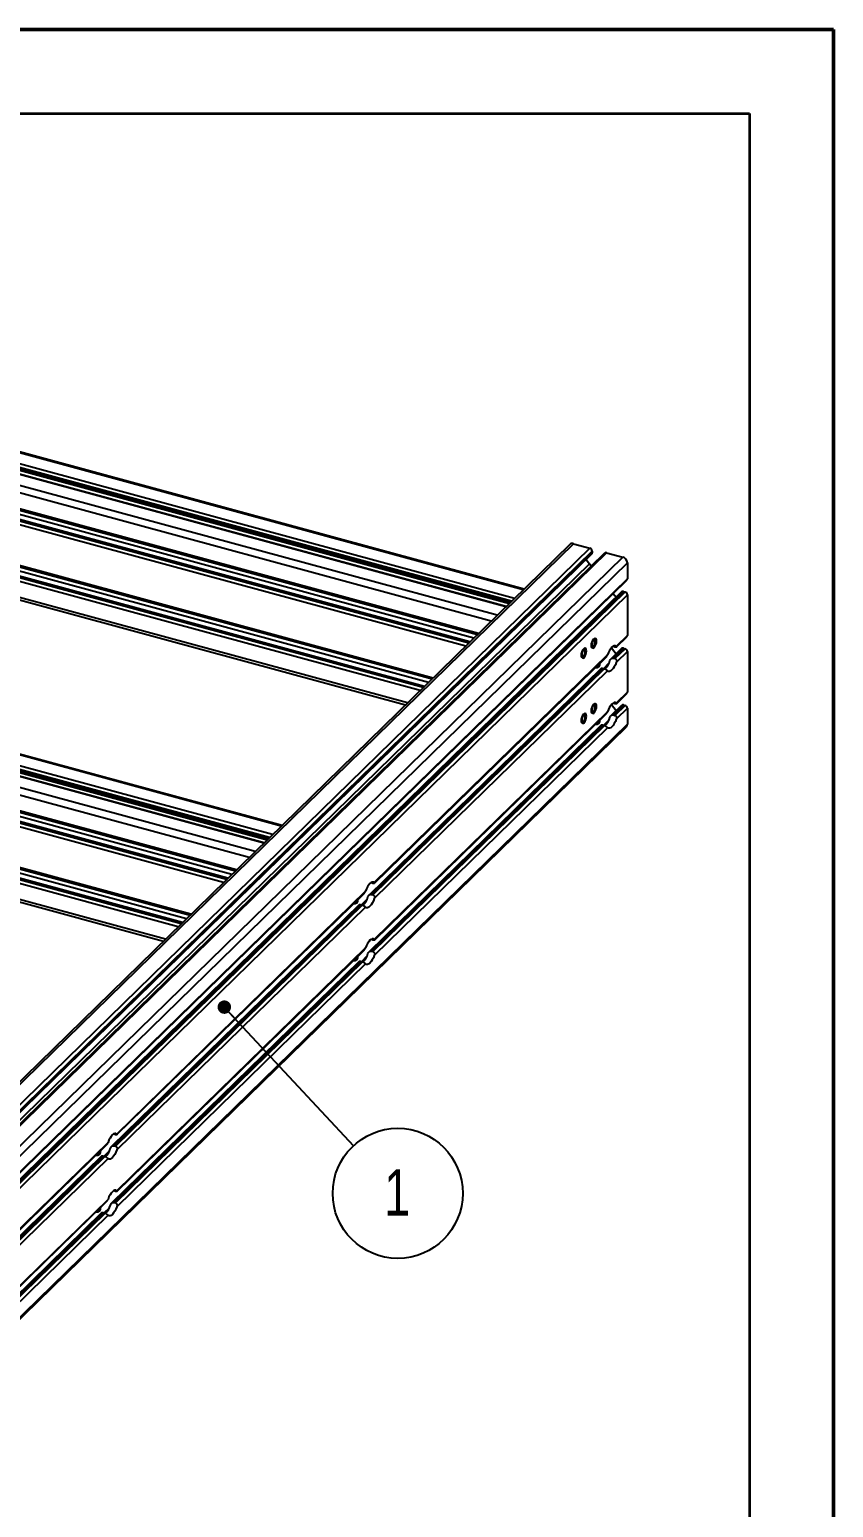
# Model space of a CAD drawing. Header units: millimetres. Extents: x 0 to 279, y 0 to 216.
# Drawn here: x 218.7 to 279.4, y 104.3 to 215.9 of the extents above; entities that cross this region are included whole.
import ezdxf

# ---------------------------------------------------------------- set-up
doc = ezdxf.new("R2010")
doc.units = ezdxf.units.MM
doc.layers.add('DIM', color=1, linetype='Continuous')
doc.layers.add('PAGE_BORDER', color=7, linetype='Continuous')
doc.styles.add('SLDTEXTSTYLE0', font='TXT', dxfattribs={"width": 0.75})
doc.dimstyles.new('SLDDIMSTYLE0', dxfattribs={"dimtxt": 0.18, "dimasz": 1.016, "dimexe": 0, "dimexo": 0.0625, "dimgap": 0, "dimtad": 0, "dimtih": 1, "dimtoh": 1, "dimdec": 0, "dimrnd": 1e-09, "dimzin": 0, "dimdsep": 46, "dimtxsty": 'Standard', "dimblk1": 'DOT', "dimblk2": 'DOT', "dimsah": 1, "dimcen": 0.09, "dimadec": 0, "dimazin": 0, "dimtfac": 1.016, "dimtdec": 0, "dimtofl": 0, "dimtmove": 0, "dimatfit": 3, "dimldrblk": 'DOT', "dimfxl": 0, "dimfrac": 2, "dimtolj": 1, "dimtzin": 0, "dimarcsym": 0})

# ---------------------------------------------------------------- blocks, each defined once
blk = doc.blocks.new('SW_NOTE_1')
at = {"layer": 'DIM', "color": 0}
blk.add_circle((3.35, -3.59), 4.91, dxfattribs=at)
at = {"layer": 'DIM', "color": 0, "insert": (3.31, -1.77), "char_height": 3.5, "attachment_point": 2, "style": 'SLDTEXTSTYLE0'}
blk.add_mtext('1', dxfattribs=at)
blk = doc.blocks.new('_DOT')
at = {"color": 0, "linetype": 'ByBlock', "lineweight": -2}
blk.add_line((-0.5, 0), (-1, 0), dxfattribs=at)
at = {"color": 0, "linetype": 'ByBlock', "const_width": 0.5}
blk.add_lwpolyline([(-0.25, 0, 1), (0.25, 0, 1)], format="xyb", close=True, dxfattribs=at)

msp = doc.modelspace()

# ---------------------------------------------------------------- linework, layer by layer
at = {"color": 7, "linetype": 'Continuous', "lineweight": 50}
for p in [(0, 215.9), (279.4, 0)]:
    msp.add_line(p, (279.4, 215.9), dxfattribs=at)
at = {"color": 8, "linetype": 'Continuous', "lineweight": 25}
for p, q in [((255.0931, 172.72923), (163.40875, 197.64707)), ((254.99195, 172.6305), (163.40875, 197.52086)), ((255.3195, 172.9502), (163.50034, 197.90469)), ((255.97288, 173.58792), (164.15371, 198.5424)), ((254.00926, 171.67136), (162.19009, 196.62584)), ((254.66263, 172.30908), (162.84346, 197.26356)), ((253.55213, 171.22519), (162.00516, 196.1057)), ((252.59042, 170.28653), (162.00516, 194.90566)), ((252.24974, 169.95402), (162.65154, 194.30489)), ((251.62355, 169.34284), (162.00516, 193.6992)), ((251.84995, 169.56382), (162.09675, 193.95681)), ((251.91867, 169.63089), (162.16547, 194.02389)), ((249.15573, 166.93417), (162.00516, 190.61983)), ((248.48398, 166.27853), (162.16547, 189.73805)), ((248.81505, 166.60166), (162.65154, 190.01906)), ((248.18886, 165.99048), (162.00516, 189.41336)), ((248.41526, 166.21145), (162.09675, 189.67098)), ((247.22715, 165.05182), (162.00516, 188.21333)), ((236.8142, 154.88846), (145.12985, 179.8063)), ((236.71305, 154.78973), (145.12985, 179.68009)), ((237.0406, 155.10943), (145.22143, 180.06392)), ((237.69397, 155.74715), (145.87481, 180.70163)), ((235.73035, 153.83059), (143.91119, 178.78508)), ((236.38373, 154.46831), (144.56456, 179.42279)), ((235.27323, 153.38442), (143.72626, 178.26493)), ((234.31151, 152.44576), (143.72626, 177.06489)), ((233.97084, 152.11325), (144.37264, 176.46412)), ((233.34465, 151.50207), (143.72626, 175.85843)), ((233.57105, 151.72305), (143.81785, 176.11604)), ((233.63977, 151.79012), (143.88657, 176.18312)), ((230.87682, 149.0934), (143.72626, 172.77906)), ((230.20508, 148.43776), (143.88657, 171.89728)), ((230.53615, 148.76089), (144.37264, 172.17829)), ((229.90996, 148.14971), (143.72626, 171.57259)), ((230.13636, 148.37068), (143.81785, 171.83021)), ((228.94825, 147.21105), (143.72626, 170.37256)), ((262.44113, 168.04903), (262.0213, 167.63926)), ((262.32332, 167.83606), (262.09953, 167.61763)), ((262.44113, 163.7632), (262.0213, 163.35343)), ((262.32332, 163.55022), (262.09953, 163.33179)), ((244.16223, 150.20826), (243.7424, 149.79849)), ((244.04441, 149.99529), (243.82062, 149.77686)), ((244.16223, 145.92243), (243.7424, 145.51266)), ((244.04441, 145.70945), (243.82062, 145.49102)), ((224.71659, 131.22872), (224.29676, 130.81895)), ((224.59877, 131.01574), (224.37498, 130.79732)), ((224.71659, 126.94288), (224.29676, 126.53311)), ((224.59877, 126.72991), (224.37498, 126.51148))]:
    msp.add_line(p, q, dxfattribs=at)
at = {"color": 7, "linetype": 'Continuous', "lineweight": 25}
for p, q in [((256.02975, 173.64343), (164.25763, 198.58513)), ((254.6908, 172.33657), (162.89493, 197.28472)), ((163.44887, 197.42087), (254.92056, 172.56082)), ((162.04528, 194.80568), (252.51902, 170.21685)), ((251.94684, 169.65838), (162.21694, 194.04505)), ((162.04528, 190.51984), (249.08434, 166.86449)), ((248.51215, 166.30602), (162.21694, 189.75921)), ((162.08617, 188.01144), (247.083, 164.91113)), ((237.75085, 155.80266), (145.97873, 180.74436)), ((236.4119, 154.4958), (144.61603, 179.44395)), ((145.16997, 179.5801), (236.64166, 154.72005)), ((143.76638, 176.96491), (234.24012, 152.37608)), ((259.48727, 177.01807), (201.15034, 120.07944)), ((259.76404, 177.07415), (201.42711, 120.13553)), ((261.00222, 176.73764), (202.6653, 119.79901)), ((261.17579, 176.52225), (202.83887, 119.58362)), ((261.17579, 176.39603), (202.83887, 119.4574)), ((262.10997, 176.37155), (203.77304, 119.43292)), ((262.24704, 176.39932), (203.91012, 119.4607)), ((259.76404, 177.07415), (261.00222, 176.73764)), ((261.17579, 176.52225), (261.17579, 176.39603)), ((262.24704, 176.39932), (263.48523, 176.06281)), ((233.66794, 151.81761), (143.93804, 176.20428)), ((260.97623, 175.55751), (202.6393, 118.61889)), ((202.80238, 119.36413), (261.1393, 176.30276)), ((263.48523, 176.06281), (205.1483, 119.12419)), ((263.83568, 175.62791), (205.49875, 118.68929)), ((260.71187, 175.88557), (260.97623, 175.55751)), ((263.83568, 175.62791), (263.83568, 174.42788)), ((205.46226, 117.39598), (263.79919, 174.33461)), ((263.83568, 174.42788), (205.49875, 117.48925)), ((263.3948, 173.44443), (205.05788, 116.5058)), ((263.53188, 173.4722), (205.19496, 116.53358)), ((263.66211, 173.43681), (205.32519, 116.49818)), ((263.83568, 173.22142), (205.49875, 116.28279)), ((262.77064, 173.33071), (262.99413, 173.05336)), ((263.53188, 173.4722), (263.66211, 173.43681)), ((263.83568, 173.22142), (263.83568, 170.14204)), ((143.76638, 172.67907), (230.80543, 149.02372)), ((230.23325, 148.46525), (143.93804, 171.91844)), ((143.80726, 170.17067), (228.8041, 147.07036)), ((263.83568, 170.14204), (263.0005, 169.32689)), ((263.0113, 169.27977), (263.79919, 170.04877)), ((262.33738, 168.67966), (244.7216, 151.48612)), ((244.73213, 151.43874), (262.2537, 168.54033)), ((263.3948, 169.15859), (262.60692, 168.38959)), ((262.63135, 169.21773), (262.99413, 168.76752)), ((262.8975, 169.27471), (262.76727, 169.31011)), ((263.53188, 169.18637), (262.76727, 168.44008)), ((263.66211, 169.15097), (262.8975, 168.40469)), ((263.83568, 168.93558), (263.0005, 168.12042)), ((263.53188, 169.18637), (263.66211, 169.15097)), ((263.83568, 168.93558), (263.83568, 165.85621)), ((261.84932, 167.65015), (244.32775, 150.54856)), ((261.96301, 167.6551), (244.48837, 150.59931)), ((262.09324, 167.61971), (244.6186, 150.56392)), ((262.33738, 167.47319), (244.7216, 150.27965)), ((262.09324, 167.61971), (261.96301, 167.6551)), ((262.76727, 168.44008), (262.8975, 168.40469)), ((263.83568, 165.85621), (263.0005, 165.04105)), ((263.0113, 164.99394), (263.79919, 165.76294)), ((262.33738, 164.39382), (244.7216, 147.20028)), ((244.73213, 147.15291), (262.2537, 164.2545)), ((263.3948, 164.87275), (262.60692, 164.10375)), ((262.63135, 164.93189), (262.99413, 164.48169)), ((262.8975, 164.98888), (262.76727, 165.02427)), ((263.53188, 164.90053), (262.76727, 164.15425)), ((262.76727, 164.15425), (262.8975, 164.11885)), ((263.66211, 164.86514), (262.8975, 164.11885)), ((263.83568, 164.64974), (263.0005, 163.83459)), ((263.53188, 164.90053), (263.66211, 164.86514)), ((263.83568, 164.64974), (263.83568, 163.44971)), ((205.42508, 106.32276), (263.762, 163.26139)), ((263.83568, 163.44971), (205.49875, 106.51108)), ((261.84932, 163.36431), (244.32775, 146.26272)), ((261.96301, 163.36927), (244.48837, 146.31348)), ((262.09324, 163.33387), (244.6186, 146.27808)), ((262.33738, 163.18736), (244.7216, 145.99382)), ((262.09324, 163.33387), (261.96301, 163.36927)), ((244.05847, 150.83889), (225.27596, 132.50658)), ((225.28649, 132.4592), (243.9748, 150.69957)), ((244.6186, 151.43395), (244.48837, 151.46934)), ((243.57042, 149.80938), (224.88211, 131.56902)), ((243.68411, 149.81433), (225.04273, 131.61977)), ((243.81434, 149.77894), (225.17296, 131.58438)), ((244.05847, 149.63242), (225.27596, 131.30011)), ((243.81434, 149.77894), (243.68411, 149.81433)), ((244.48837, 150.59931), (244.6186, 150.56392)), ((244.05847, 146.55305), (225.27596, 128.22074)), ((225.28649, 128.17337), (243.9748, 146.41373)), ((244.6186, 147.14811), (244.48837, 147.1835)), ((244.48837, 146.31348), (244.6186, 146.27808)), ((243.57042, 145.52355), (224.88211, 127.28318)), ((243.68411, 145.5285), (225.04273, 127.33394)), ((243.81434, 145.4931), (225.17296, 127.29854)), ((244.05847, 145.34659), (225.27596, 127.01428)), ((243.81434, 145.4931), (243.68411, 145.5285)), ((224.61283, 131.85934), (206.99706, 114.66581)), ((207.00759, 114.61843), (224.52916, 131.72002)), ((225.17296, 132.4544), (225.04273, 132.4898)), ((224.12478, 130.82984), (206.60321, 113.72825)), ((224.23847, 130.83479), (206.76382, 113.779)), ((224.3687, 130.7994), (206.89405, 113.74361)), ((224.61283, 130.65288), (206.99706, 113.45934)), ((224.3687, 130.7994), (224.23847, 130.83479)), ((225.04273, 131.61977), (225.17296, 131.58438)), ((224.61283, 127.57351), (206.99706, 110.37997)), ((207.00759, 110.3326), (224.52916, 127.43419)), ((225.17296, 128.16857), (225.04273, 128.20396)), ((225.04273, 127.33394), (225.17296, 127.29854)), ((224.12478, 126.544), (206.60321, 109.44241)), ((224.23847, 126.54896), (206.76382, 109.49317)), ((224.3687, 126.51356), (206.89405, 109.45777)), ((224.61283, 126.36705), (206.99706, 109.17351)), ((224.3687, 126.51356), (224.23847, 126.54896))]:
    msp.add_line(p, q, dxfattribs=at)
at = {"color": 7, "linetype": 'Continuous', "lineweight": 18, "flags": 128}
for points in [[(261.44416, 169.7414), (261.43084, 169.60539), (261.3929, 169.46408), (261.33612, 169.33898), (261.26915, 169.24914), (261.20218, 169.20824), (261.1454, 169.22251), (261.10746, 169.28976), (261.09414, 169.39977), (261.10746, 169.53578), (261.1454, 169.67709), (261.20218, 169.80218), (261.26915, 169.89202), (261.33612, 169.93292), (261.3929, 169.91866), (261.43084, 169.8514), (261.44416, 169.7414)], [(260.68578, 169.0012), (260.67246, 168.86518), (260.63452, 168.72387), (260.57774, 168.59878), (260.51077, 168.50894), (260.4438, 168.46804), (260.38702, 168.4823), (260.34908, 168.54956), (260.33576, 168.65956), (260.34908, 168.79558), (260.38702, 168.93689), (260.4438, 169.06198), (260.51077, 169.15182), (260.57774, 169.19272), (260.63452, 169.17846), (260.67246, 169.1112), (260.68578, 169.0012)], [(260.68578, 164.07248), (260.67246, 163.93647), (260.63452, 163.79516), (260.57774, 163.67007), (260.51077, 163.58023), (260.4438, 163.53933), (260.38702, 163.55359), (260.34908, 163.62085), (260.33576, 163.73085), (260.34908, 163.86686), (260.38702, 164.00817), (260.4438, 164.13327), (260.51077, 164.22311), (260.57774, 164.26401), (260.63452, 164.24974), (260.67246, 164.18249), (260.68578, 164.07248)], [(261.44416, 164.81269), (261.43084, 164.67667), (261.3929, 164.53536), (261.33612, 164.41027), (261.26915, 164.32043), (261.20218, 164.27953), (261.1454, 164.29379), (261.10746, 164.36105), (261.09414, 164.47105), (261.10746, 164.60707), (261.1454, 164.74838), (261.20218, 164.87347), (261.26915, 164.96331), (261.33612, 165.00421), (261.3929, 164.98995), (261.43084, 164.92269), (261.44416, 164.81269)]]:
    msp.add_lwpolyline(points, dxfattribs=at)
at = {"color": 7, "linetype": 'Continuous', "lineweight": 25, "flags": 128}
for points in [[(261.50366, 169.72705), (261.49302, 169.82751), (261.46237, 169.89509), (261.41542, 169.92162), (261.35783, 169.90391), (261.29655, 169.84409), (261.23896, 169.74938), (261.19201, 169.6312), (261.16136, 169.50381), (261.15072, 169.38257), (261.16136, 169.2821), (261.19201, 169.21453), (261.23896, 169.188), (261.29655, 169.20571), (261.35783, 169.26552), (261.41542, 169.36023), (261.46237, 169.47841), (261.49302, 169.60581), (261.50366, 169.72705)], [(261.16046, 169.28589), (261.16602, 169.28052), (261.21334, 169.26863), (261.26915, 169.30272), (261.32496, 169.37758), (261.37228, 169.48183), (261.40389, 169.59959), (261.41499, 169.71293)], [(261.41499, 169.71293), (261.40389, 169.8046), (261.37228, 169.86064), (261.32496, 169.87253), (261.31951, 169.87112)], [(260.74528, 168.98684), (260.73464, 169.08731), (260.70399, 169.15489), (260.65704, 169.18142), (260.59945, 169.16371), (260.53817, 169.10389), (260.48058, 169.00918), (260.43363, 168.891), (260.40298, 168.76361), (260.39234, 168.64237), (260.40298, 168.5419), (260.43363, 168.47432), (260.48058, 168.44779), (260.53817, 168.4655), (260.59945, 168.52532), (260.65704, 168.62003), (260.70399, 168.73821), (260.73464, 168.8656), (260.74528, 168.98684)], [(260.40208, 168.54569), (260.40764, 168.54032), (260.45496, 168.52843), (260.51077, 168.56251), (260.56658, 168.63738), (260.6139, 168.74162), (260.64551, 168.85938), (260.65661, 168.97273)], [(260.65661, 168.97273), (260.64551, 169.0644), (260.6139, 169.12044), (260.56658, 169.13233), (260.56113, 169.13092)], [(263.0005, 169.32689), (262.9296, 169.36546), (262.84856, 169.36649), (262.76053, 169.32993), (262.66894, 169.25721), (262.57735, 169.15114), (262.48932, 169.01587), (262.40828, 168.85664), (262.33738, 168.67966)], [(263.0005, 168.12042), (262.9296, 167.94344), (262.84856, 167.78421), (262.76053, 167.64894), (262.66894, 167.54287), (262.57735, 167.47015), (262.48932, 167.43359), (262.40828, 167.43462), (262.33738, 167.47319)], [(260.74528, 164.05813), (260.73464, 164.1586), (260.70399, 164.22617), (260.65704, 164.25271), (260.59945, 164.23499), (260.53817, 164.17518), (260.48058, 164.08047), (260.43363, 163.96229), (260.40298, 163.8349), (260.39234, 163.71365), (260.40298, 163.61319), (260.43363, 163.54561), (260.48058, 163.51908), (260.53817, 163.53679), (260.59945, 163.59661), (260.65704, 163.69132), (260.70399, 163.8095), (260.73464, 163.93689), (260.74528, 164.05813)], [(260.40208, 163.61698), (260.40764, 163.6116), (260.45496, 163.59972), (260.51077, 163.6338), (260.56658, 163.70867), (260.6139, 163.81291), (260.64551, 163.93067), (260.65661, 164.04401)], [(260.65661, 164.04401), (260.64551, 164.13569), (260.6139, 164.19173), (260.56658, 164.20362), (260.56113, 164.20221)], [(261.50366, 164.79834), (261.49302, 164.8988), (261.46237, 164.96638), (261.41542, 164.99291), (261.35783, 164.9752), (261.29655, 164.91538), (261.23896, 164.82067), (261.19201, 164.70249), (261.16136, 164.5751), (261.15072, 164.45386), (261.16136, 164.35339), (261.19201, 164.28581), (261.23896, 164.25928), (261.29655, 164.27699), (261.35783, 164.33681), (261.41542, 164.43152), (261.46237, 164.5497), (261.49302, 164.67709), (261.50366, 164.79834)], [(261.16046, 164.35718), (261.16602, 164.35181), (261.21334, 164.33992), (261.26915, 164.374), (261.32496, 164.44887), (261.37228, 164.55311), (261.40389, 164.67087), (261.41499, 164.78422)], [(261.41499, 164.78422), (261.40389, 164.87589), (261.37228, 164.93193), (261.32496, 164.94382), (261.31951, 164.94241)], [(263.0005, 165.04105), (262.9296, 165.07963), (262.84856, 165.08066), (262.76053, 165.0441), (262.66894, 164.97137), (262.57735, 164.86531), (262.48932, 164.73003), (262.40828, 164.57081), (262.33738, 164.39382)], [(263.0005, 163.83459), (262.9296, 163.6576), (262.84856, 163.49838), (262.76053, 163.3631), (262.66894, 163.25704), (262.57735, 163.18431), (262.48932, 163.14775), (262.40828, 163.14878), (262.33738, 163.18736)], [(244.7216, 151.48612), (244.6507, 151.52469), (244.56965, 151.52572), (244.48163, 151.48916), (244.39004, 151.41644), (244.29845, 151.31037), (244.21042, 151.1751), (244.12938, 151.01587), (244.05847, 150.83889)], [(244.7216, 150.27965), (244.6507, 150.10267), (244.56965, 149.94344), (244.48163, 149.80817), (244.39004, 149.7021), (244.29845, 149.62938), (244.21042, 149.59282), (244.12938, 149.59385), (244.05847, 149.63242)], [(244.7216, 147.20028), (244.6507, 147.23886), (244.56965, 147.23989), (244.48163, 147.20333), (244.39004, 147.1306), (244.29845, 147.02454), (244.21042, 146.88926), (244.12938, 146.73004), (244.05847, 146.55305)], [(244.7216, 145.99382), (244.6507, 145.81683), (244.56965, 145.65761), (244.48163, 145.52233), (244.39004, 145.41627), (244.29845, 145.34354), (244.21042, 145.30698), (244.12938, 145.30801), (244.05847, 145.34659)], [(225.27596, 132.50658), (225.20505, 132.54515), (225.12401, 132.54618), (225.03599, 132.50962), (224.9444, 132.4369), (224.85281, 132.33083), (224.76478, 132.19556), (224.68374, 132.03633), (224.61283, 131.85934)], [(225.27596, 131.30011), (225.20505, 131.12313), (225.12401, 130.9639), (225.03599, 130.82862), (224.9444, 130.72256), (224.85281, 130.64984), (224.76478, 130.61328), (224.68374, 130.61431), (224.61283, 130.65288)], [(225.27596, 128.22074), (225.20505, 128.25932), (225.12401, 128.26034), (225.03599, 128.22379), (224.9444, 128.15106), (224.85281, 128.045), (224.76478, 127.90972), (224.68374, 127.75049), (224.61283, 127.57351)], [(225.27596, 127.01428), (225.20505, 126.83729), (225.12401, 126.67806), (225.03599, 126.54279), (224.9444, 126.43672), (224.85281, 126.364), (224.76478, 126.32744), (224.68374, 126.32847), (224.61283, 126.36705)]]:
    msp.add_lwpolyline(points, dxfattribs=at)
at = {"color": 7, "linetype": 'Continuous', "lineweight": 25}
for centre, radius, start, end in [((259.67447, 176.80517), 0.2835, 71.5838293, 131.3261928), ((260.93786, 176.50815), 0.23835, 3.3915623, 74.3338098), ((261.04915, 176.3918), 0.12671, 315.3544714, 1.9112858), ((262.20268, 176.26611), 0.14041, 71.5838293, 131.3261928), ((261.58241, 176.04575), 0.77835, 218.8491836, 234.3181534), ((263.35528, 175.59944), 0.48125, 3.3915623, 74.3338098), ((263.70903, 174.42365), 0.12671, 315.3544714, 1.9112858), ((263.48752, 173.33898), 0.14041, 71.5838293, 131.3261928), ((263.59775, 173.20732), 0.23835, 3.3915623, 74.3338098), ((263.70903, 170.13782), 0.12671, 315.3544714, 1.9112858), ((263.48752, 169.05315), 0.14041, 71.5838293, 131.3261928), ((263.59775, 168.92148), 0.23835, 3.3915623, 74.3338098), ((261.3593, 168.5451), 1.20063, 307.9939054, 345.7794779), ((263.70903, 165.85198), 0.12671, 315.3544714, 1.9112858), ((263.48752, 164.76731), 0.14041, 71.5838293, 131.3261928), ((263.59775, 164.63564), 0.23835, 3.3915623, 74.3338098), ((261.3593, 164.25927), 1.20063, 307.9939054, 345.7794779), ((263.57997, 163.44118), 0.25585, 315.3544714, 1.9112858), ((243.08039, 150.70433), 1.20063, 307.9939054, 345.7794779), ((243.08039, 146.4185), 1.20063, 307.9939054, 345.7794779), ((223.63475, 131.72479), 1.20063, 307.9939054, 345.7794779), ((223.63475, 127.43895), 1.20063, 307.9939054, 345.7794779)]:
    msp.add_arc(centre, radius, start, end, dxfattribs=at)
for centre in [(260.7956, 168.90917), (260.7956, 164.62334), (242.5167, 151.0684), (242.5167, 146.78257), (223.07105, 132.08886), (223.07105, 127.80303)]:
    msp.add_ellipse(centre, major_axis=(-0.85712, 1.12115), ratio=0.459460556, start_param=2.779269452, end_param=3.615121419, dxfattribs=at)
for points, knots in [([(262.25294, 168.54101), (262.26613, 168.55509), (262.30338, 168.59486), (262.32403, 168.64638), (262.33738, 168.67966)], [0, 0, 0, 0, 0.3540224637, 1, 1, 1, 1]), ([(263.0005, 169.32689), (263.0102, 169.31837), (263.01641, 169.30957), (263.01995, 169.29231), (263.01716, 169.28404), (263.00438, 169.27422), (262.99878, 169.27146), (262.98486, 169.26734), (262.97638, 169.26597), (262.94778, 169.26467), (262.92381, 169.26756), (262.8975, 169.27471)], [0, 0, 0, 0, 0.25, 0.25, 0.5, 0.5, 0.625, 0.625, 0.75, 0.75, 1, 1, 1, 1]), ([(261.96301, 167.6551), (261.94608, 167.65881), (261.91225, 167.66622), (261.87455, 167.66328), (261.85341, 167.65656), (261.85049, 167.65033), (261.85009, 167.64948)], [0, 0, 0, 0, 0.3126474, 0.624847931, 0.948501371, 1, 1, 1, 1]), ([(262.33738, 167.47319), (262.32767, 167.48171), (262.31569, 167.49208), (262.2853, 167.51664), (262.26722, 167.53058), (262.23487, 167.55266), (262.22346, 167.56005), (262.19934, 167.57451), (262.18643, 167.58169), (262.14726, 167.60141), (262.11955, 167.61256), (262.09324, 167.61971)], [0, 0, 0, 0, 0.25, 0.25, 0.5, 0.5, 0.625, 0.625, 0.75, 0.75, 1, 1, 1, 1]), ([(262.52314, 168.25016), (262.53284, 168.27762), (262.54482, 168.30416), (262.57522, 168.35455), (262.5933, 168.37774), (262.62564, 168.40666), (262.63706, 168.41509), (262.66118, 168.42917), (262.67409, 168.43487), (262.71325, 168.44648), (262.74096, 168.44723), (262.76727, 168.44008)], [0, 0, 0, 0, 0.25, 0.25, 0.5, 0.5, 0.625, 0.625, 0.75, 0.75, 1, 1, 1, 1]), ([(262.8975, 168.40469), (262.91065, 168.40112), (262.92304, 168.39575), (262.94636, 168.38162), (262.95726, 168.37278), (262.97635, 168.35275), (262.9848, 168.34129), (262.99879, 168.31678), (263.00437, 168.30375), (263.01715, 168.26256), (263.01995, 168.23343), (263.01639, 168.17594), (263.0102, 168.14788), (263.0005, 168.12042)], [0, 0, 0, 0, 0.125, 0.125, 0.25, 0.25, 0.375, 0.375, 0.5, 0.5, 0.75, 0.75, 1, 1, 1, 1]), ([(262.25294, 164.25517), (262.26613, 164.26925), (262.30338, 164.30902), (262.32403, 164.36054), (262.33738, 164.39382)], [0, 0, 0, 0, 0.354022464, 1, 1, 1, 1]), ([(262.52314, 163.96432), (262.53284, 163.99178), (262.54482, 164.01833), (262.57522, 164.06872), (262.5933, 164.0919), (262.62564, 164.12082), (262.63706, 164.12926), (262.66118, 164.14333), (262.67409, 164.14903), (262.71325, 164.16065), (262.74096, 164.1614), (262.76727, 164.15425)], [0, 0, 0, 0, 0.25, 0.25, 0.5, 0.5, 0.625, 0.625, 0.75, 0.75, 1, 1, 1, 1]), ([(263.0005, 165.04105), (263.0102, 165.03253), (263.01641, 165.02374), (263.01995, 165.00647), (263.01716, 164.99821), (263.00438, 164.98838), (262.99878, 164.98563), (262.98486, 164.9815), (262.97638, 164.98013), (262.94778, 164.97883), (262.92381, 164.98173), (262.8975, 164.98888)], [0, 0, 0, 0, 0.25, 0.25, 0.5, 0.5, 0.625, 0.625, 0.75, 0.75, 1, 1, 1, 1]), ([(262.8975, 164.11885), (262.91065, 164.11528), (262.92304, 164.10992), (262.94636, 164.09578), (262.95726, 164.08695), (262.97635, 164.06691), (262.9848, 164.05546), (262.99879, 164.03094), (263.00437, 164.01791), (263.01715, 163.97672), (263.01995, 163.9476), (263.01639, 163.89011), (263.0102, 163.86204), (263.0005, 163.83459)], [0, 0, 0, 0, 0.125, 0.125, 0.25, 0.25, 0.375, 0.375, 0.5, 0.5, 0.75, 0.75, 1, 1, 1, 1]), ([(261.96301, 163.36927), (261.94608, 163.37297), (261.91225, 163.38038), (261.87455, 163.37745), (261.85341, 163.37072), (261.85049, 163.3645), (261.85009, 163.36364)], [0, 0, 0, 0, 0.3126474, 0.624847931, 0.948501371, 1, 1, 1, 1]), ([(262.33738, 163.18736), (262.32767, 163.19588), (262.31569, 163.20624), (262.2853, 163.23081), (262.26722, 163.24474), (262.23487, 163.26683), (262.22346, 163.27421), (262.19934, 163.28867), (262.18643, 163.29586), (262.14726, 163.31558), (262.11955, 163.32672), (262.09324, 163.33387)], [0, 0, 0, 0, 0.25, 0.25, 0.5, 0.5, 0.625, 0.625, 0.75, 0.75, 1, 1, 1, 1]), ([(243.97404, 150.70024), (243.98722, 150.71432), (244.02448, 150.75409), (244.04513, 150.80561), (244.05847, 150.83889)], [0, 0, 0, 0, 0.3540224637, 1, 1, 1, 1]), ([(244.7216, 151.48612), (244.7313, 151.4776), (244.7375, 151.4688), (244.74104, 151.45154), (244.73825, 151.44327), (244.72548, 151.43345), (244.71988, 151.43069), (244.70595, 151.42657), (244.69748, 151.4252), (244.66888, 151.4239), (244.64491, 151.4268), (244.6186, 151.43395)], [0, 0, 0, 0, 0.25, 0.25, 0.5, 0.5, 0.625, 0.625, 0.75, 0.75, 1, 1, 1, 1]), ([(243.68411, 149.81433), (243.66718, 149.81804), (243.63334, 149.82545), (243.59565, 149.82251), (243.57451, 149.81579), (243.57159, 149.80957), (243.57119, 149.80871)], [0, 0, 0, 0, 0.3126474, 0.624847931, 0.948501371, 1, 1, 1, 1]), ([(244.05847, 149.63242), (244.04877, 149.64094), (244.03679, 149.65131), (244.00639, 149.67588), (243.98831, 149.68981), (243.95597, 149.71189), (243.94456, 149.71928), (243.92044, 149.73374), (243.90753, 149.74092), (243.86836, 149.76064), (243.84065, 149.77179), (243.81434, 149.77894)], [0, 0, 0, 0, 0.25, 0.25, 0.5, 0.5, 0.625, 0.625, 0.75, 0.75, 1, 1, 1, 1]), ([(244.24423, 150.40939), (244.25394, 150.43685), (244.26592, 150.46339), (244.29631, 150.51378), (244.31439, 150.53697), (244.34674, 150.56589), (244.35815, 150.57432), (244.38227, 150.5884), (244.39518, 150.5941), (244.43435, 150.60571), (244.46206, 150.60646), (244.48837, 150.59931)], [0, 0, 0, 0, 0.25, 0.25, 0.5, 0.5, 0.625, 0.625, 0.75, 0.75, 1, 1, 1, 1]), ([(244.6186, 150.56392), (244.63174, 150.56035), (244.64414, 150.55498), (244.66746, 150.54085), (244.67835, 150.53202), (244.69744, 150.51198), (244.7059, 150.50052), (244.71989, 150.47601), (244.72547, 150.46298), (244.73825, 150.42179), (244.74104, 150.39266), (244.73748, 150.33518), (244.7313, 150.30711), (244.7216, 150.27965)], [0, 0, 0, 0, 0.125, 0.125, 0.25, 0.25, 0.375, 0.375, 0.5, 0.5, 0.75, 0.75, 1, 1, 1, 1]), ([(243.97404, 146.4144), (243.98722, 146.42848), (244.02448, 146.46825), (244.04513, 146.51977), (244.05847, 146.55305)], [0, 0, 0, 0, 0.354022464, 1, 1, 1, 1]), ([(244.24423, 146.12356), (244.25394, 146.15101), (244.26592, 146.17756), (244.29631, 146.22795), (244.31439, 146.25113), (244.34674, 146.28005), (244.35815, 146.28849), (244.38227, 146.30256), (244.39518, 146.30826), (244.43435, 146.31988), (244.46206, 146.32063), (244.48837, 146.31348)], [0, 0, 0, 0, 0.25, 0.25, 0.5, 0.5, 0.625, 0.625, 0.75, 0.75, 1, 1, 1, 1]), ([(244.7216, 147.20028), (244.7313, 147.19176), (244.7375, 147.18297), (244.74104, 147.1657), (244.73825, 147.15744), (244.72548, 147.14761), (244.71988, 147.14486), (244.70595, 147.14073), (244.69748, 147.13936), (244.66888, 147.13806), (244.64491, 147.14096), (244.6186, 147.14811)], [0, 0, 0, 0, 0.25, 0.25, 0.5, 0.5, 0.625, 0.625, 0.75, 0.75, 1, 1, 1, 1]), ([(244.6186, 146.27808), (244.63174, 146.27451), (244.64414, 146.26915), (244.66746, 146.25501), (244.67835, 146.24618), (244.69744, 146.22614), (244.7059, 146.21469), (244.71989, 146.19018), (244.72547, 146.17714), (244.73825, 146.13595), (244.74104, 146.10683), (244.73748, 146.04934), (244.7313, 146.02127), (244.7216, 145.99382)], [0, 0, 0, 0, 0.125, 0.125, 0.25, 0.25, 0.375, 0.375, 0.5, 0.5, 0.75, 0.75, 1, 1, 1, 1]), ([(243.68411, 145.5285), (243.66718, 145.5322), (243.63334, 145.53961), (243.59565, 145.53668), (243.57451, 145.52995), (243.57159, 145.52373), (243.57119, 145.52287)], [0, 0, 0, 0, 0.3126474, 0.624847931, 0.948501371, 1, 1, 1, 1]), ([(244.05847, 145.34659), (244.04877, 145.35511), (244.03679, 145.36547), (244.00639, 145.39004), (243.98831, 145.40397), (243.95597, 145.42606), (243.94456, 145.43344), (243.92044, 145.4479), (243.90753, 145.45509), (243.86836, 145.47481), (243.84065, 145.48595), (243.81434, 145.4931)], [0, 0, 0, 0, 0.25, 0.25, 0.5, 0.5, 0.625, 0.625, 0.75, 0.75, 1, 1, 1, 1]), ([(224.52839, 131.72069), (224.54158, 131.73477), (224.57884, 131.77455), (224.59949, 131.82607), (224.61283, 131.85934)], [0, 0, 0, 0, 0.354022464, 1, 1, 1, 1]), ([(225.27596, 132.50658), (225.28566, 132.49806), (225.29186, 132.48926), (225.2954, 132.47199), (225.29261, 132.46373), (225.27984, 132.45391), (225.27424, 132.45115), (225.26031, 132.44703), (225.25184, 132.44566), (225.22324, 132.44435), (225.19926, 132.44725), (225.17296, 132.4544)], [0, 0, 0, 0, 0.25, 0.25, 0.5, 0.5, 0.625, 0.625, 0.75, 0.75, 1, 1, 1, 1]), ([(224.23847, 130.83479), (224.22154, 130.8385), (224.1877, 130.84591), (224.15001, 130.84297), (224.12887, 130.83624), (224.12595, 130.83002), (224.12554, 130.82917)], [0, 0, 0, 0, 0.3126474, 0.624847931, 0.948501371, 1, 1, 1, 1]), ([(224.61283, 130.65288), (224.60313, 130.6614), (224.59115, 130.67177), (224.56075, 130.69633), (224.54267, 130.71027), (224.51033, 130.73235), (224.49891, 130.73973), (224.47479, 130.7542), (224.46188, 130.76138), (224.42272, 130.7811), (224.39501, 130.79225), (224.3687, 130.7994)], [0, 0, 0, 0, 0.25, 0.25, 0.5, 0.5, 0.625, 0.625, 0.75, 0.75, 1, 1, 1, 1]), ([(224.79859, 131.42985), (224.8083, 131.45731), (224.82028, 131.48385), (224.85067, 131.53424), (224.86875, 131.55743), (224.9011, 131.58635), (224.91251, 131.59478), (224.93663, 131.60886), (224.94954, 131.61456), (224.98871, 131.62617), (225.01642, 131.62692), (225.04273, 131.61977)], [0, 0, 0, 0, 0.25, 0.25, 0.5, 0.5, 0.625, 0.625, 0.75, 0.75, 1, 1, 1, 1]), ([(225.17296, 131.58438), (225.1861, 131.58081), (225.19849, 131.57544), (225.22182, 131.5613), (225.23271, 131.55247), (225.2518, 131.53244), (225.26026, 131.52098), (225.27424, 131.49647), (225.27983, 131.48344), (225.29261, 131.44225), (225.2954, 131.41312), (225.29184, 131.35563), (225.28566, 131.32757), (225.27596, 131.30011)], [0, 0, 0, 0, 0.125, 0.125, 0.25, 0.25, 0.375, 0.375, 0.5, 0.5, 0.75, 0.75, 1, 1, 1, 1]), ([(224.52839, 127.43486), (224.54152, 127.44888), (224.56647, 127.47554), (224.59349, 127.52412), (224.60632, 127.55688), (224.61283, 127.57351)], [0, 0, 0, 0, 0.3531850222, 0.6715750158, 1, 1, 1, 1]), ([(224.79859, 127.14401), (224.8083, 127.17147), (224.82028, 127.19801), (224.85067, 127.2484), (224.86875, 127.27159), (224.9011, 127.30051), (224.91251, 127.30895), (224.93663, 127.32302), (224.94954, 127.32872), (224.98871, 127.34034), (225.01642, 127.34109), (225.04273, 127.33394)], [0, 0, 0, 0, 0.25, 0.25, 0.5, 0.5, 0.625, 0.625, 0.75, 0.75, 1, 1, 1, 1]), ([(225.27596, 128.22074), (225.28566, 128.21222), (225.29186, 128.20343), (225.2954, 128.18616), (225.29261, 128.1779), (225.27984, 128.16807), (225.27424, 128.16532), (225.26031, 128.16119), (225.25184, 128.15982), (225.22324, 128.15852), (225.19926, 128.16142), (225.17296, 128.16857)], [0, 0, 0, 0, 0.25, 0.25, 0.5, 0.5, 0.625, 0.625, 0.75, 0.75, 1, 1, 1, 1]), ([(225.17296, 127.29854), (225.1861, 127.29497), (225.19849, 127.2896), (225.22182, 127.27547), (225.23271, 127.26664), (225.2518, 127.2466), (225.26026, 127.23514), (225.27424, 127.21063), (225.27983, 127.1976), (225.29261, 127.15641), (225.2954, 127.12728), (225.29184, 127.0698), (225.28566, 127.04173), (225.27596, 127.01428)], [0, 0, 0, 0, 0.125, 0.125, 0.25, 0.25, 0.375, 0.375, 0.5, 0.5, 0.75, 0.75, 1, 1, 1, 1]), ([(224.23847, 126.54896), (224.22154, 126.55266), (224.1877, 126.56007), (224.15001, 126.55713), (224.12887, 126.55041), (224.12595, 126.54419), (224.12554, 126.54333)], [0, 0, 0, 0, 0.3126474, 0.624847931, 0.948501371, 1, 1, 1, 1]), ([(224.61283, 126.36705), (224.60313, 126.37556), (224.59115, 126.38593), (224.56075, 126.4105), (224.54267, 126.42443), (224.51033, 126.44652), (224.49891, 126.4539), (224.47479, 126.46836), (224.46188, 126.47555), (224.42272, 126.49527), (224.39501, 126.50641), (224.3687, 126.51356)], [0, 0, 0, 0, 0.25, 0.25, 0.5, 0.5, 0.625, 0.625, 0.75, 0.75, 1, 1, 1, 1])]:
    msp.add_open_spline(points, degree=3, knots=knots, dxfattribs=at)
at = {"layer": 'PAGE_BORDER', "lineweight": 35}
for p, q in [((6.35, 209.55), (273.05, 209.55)), ((273.05, 209.55), (273.05, 6.35))]:
    msp.add_line(p, q, dxfattribs=at)

# ---------------------------------------------------------------- block references
at = {"layer": 'DIM'}
msp.add_blockref('SW_NOTE_1', (243.14235, 131.61677), dxfattribs=at)

# ---------------------------------------------------------------- leaders
msp.add_leader([(233.39502, 142.08664), (243.14235, 131.61677)], dimstyle='SLDDIMSTYLE0', dxfattribs=at)

doc.saveas('drawing.dxf')
